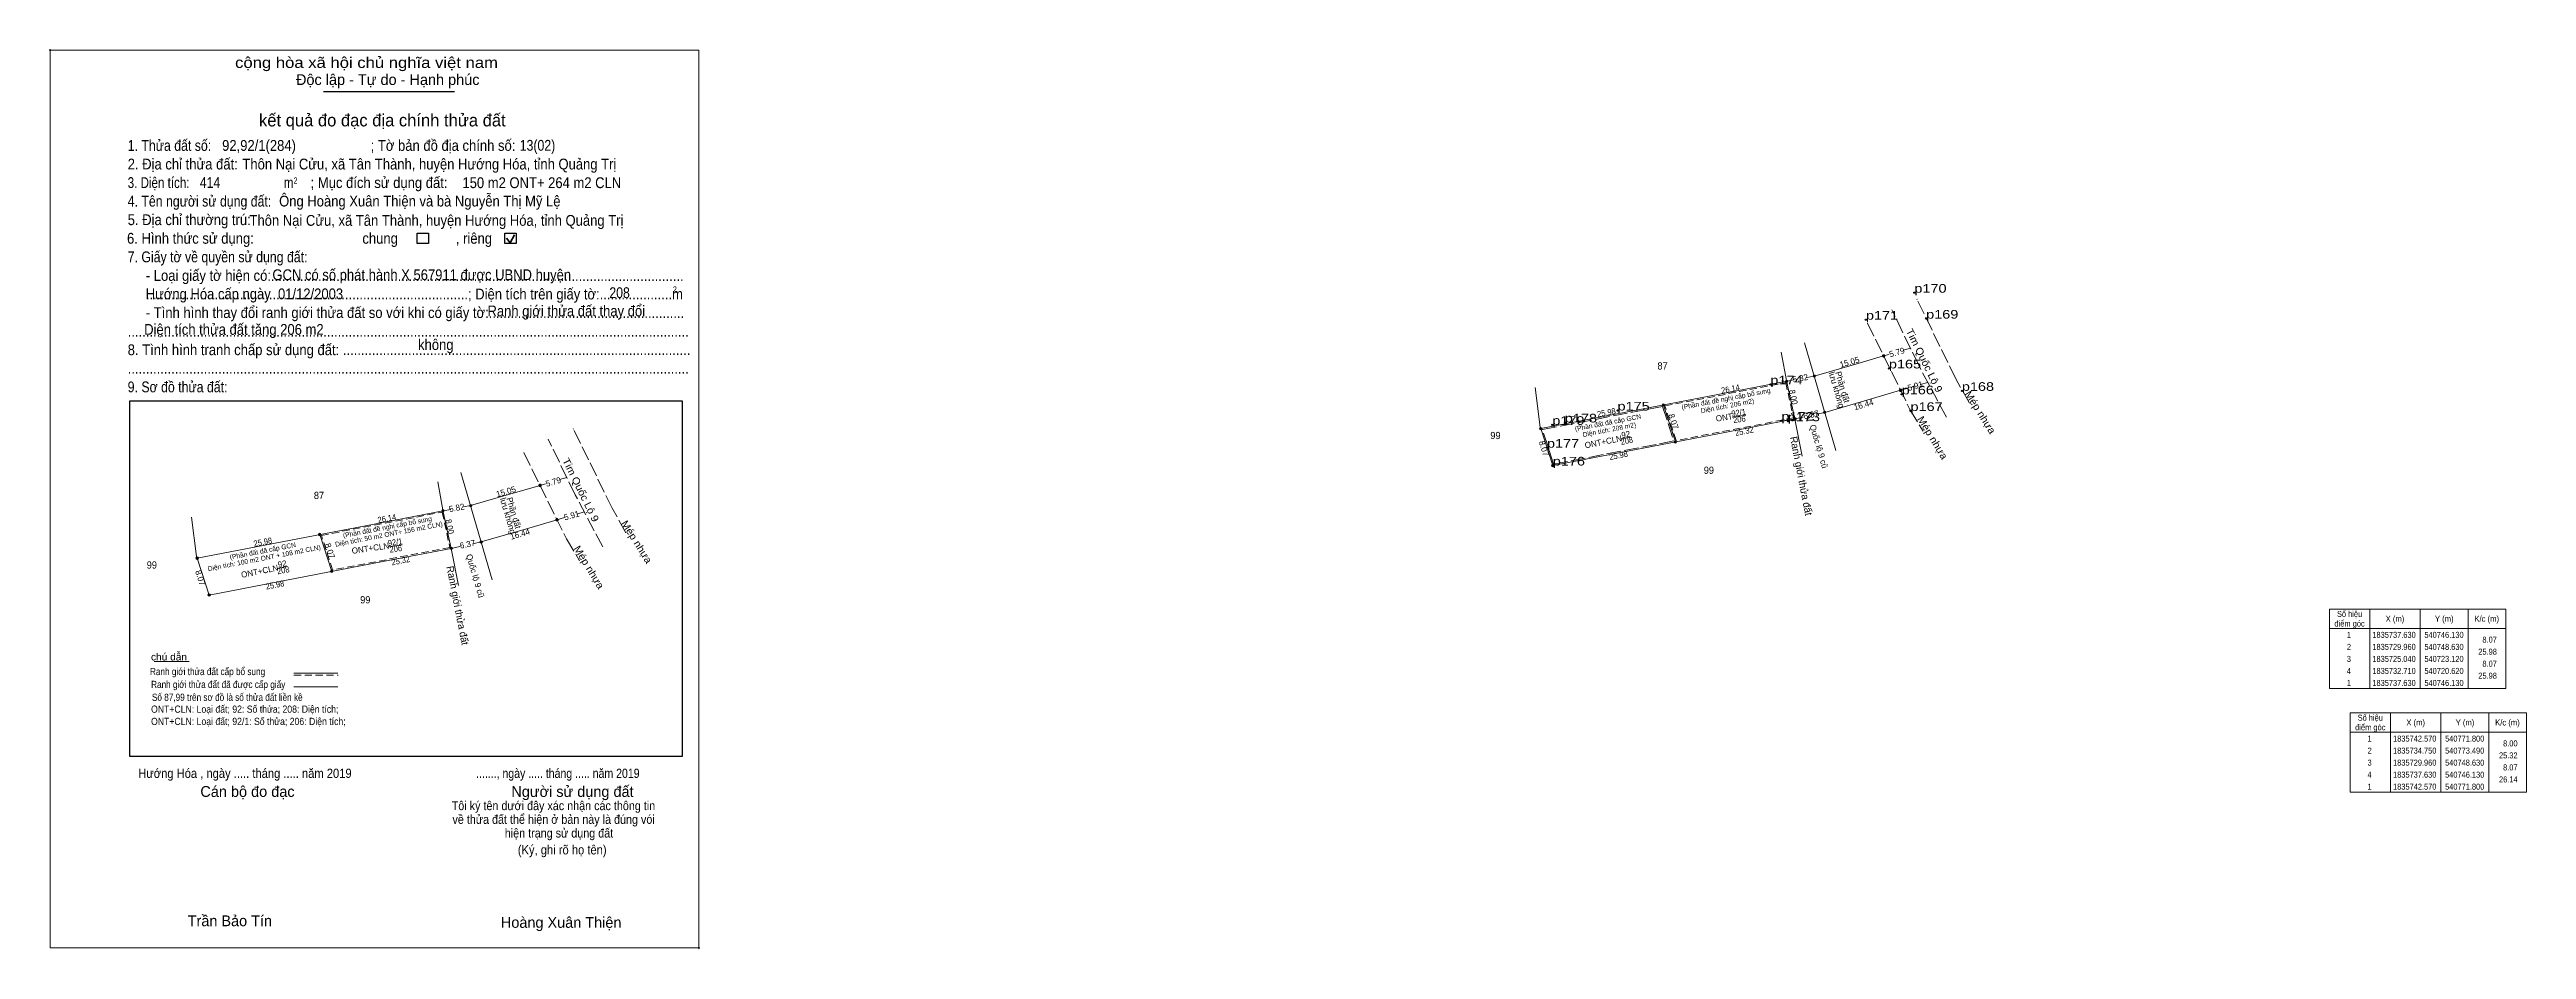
# Model space of a CAD drawing. Header units: metres. Extents: x 540410 to 540926, y 1835624 to 1835812.
import ezdxf
from ezdxf.enums import TextEntityAlignment as Align

# ---------------------------------------------------------------- set-up
doc = ezdxf.new("R2010")
doc.units = ezdxf.units.M
doc.header["$LTSCALE"] = 0.5
doc.header["$PDMODE"] = 32
doc.header["$PDSIZE"] = 0.25
doc.linetypes.add('LONG_DASHED', pattern=[7.5, 6, -1.5])
doc.linetypes.add('MEDIUM_DASHED', pattern=[4.5, 3, -1.5])
for name, color, linetype, lineweight in [('1', 7, 'MEDIUM_DASHED', 13), ('10', 7, 'Continuous', 13), ('13', 7, 'Continuous', 13), ('17', 7, 'Continuous', 13), ('2', 7, 'Continuous', 13), ('22', 7, 'Continuous', 13), ('6', 7, 'Continuous', 13), ('63', 7, 'Continuous', 13)]:
    doc.layers.add(name, color=color, linetype=linetype, lineweight=lineweight)
doc.layers.add('12', color=7, linetype='Continuous')
doc.layers.add('7', color=7, linetype='Continuous')

msp = doc.modelspace()

# ---------------------------------------------------------------- hatches: boundary and pattern name
at = {"layer": '10'}
for points in [[(540792.22, 1835747.85, 1), (540791.72, 1835747.85, 1)], [(540772.05, 1835742.57, 1), (540771.55, 1835742.57, 1)], [(540777.77, 1835743.64, 1), (540777.27, 1835743.64, 1)], [(540746.38, 1835737.63, 1), (540745.88, 1835737.63, 1)], [(540795.75, 1835740.69, 1), (540795.25, 1835740.69, 1)], [(540720.87, 1835732.71, 1), (540720.37, 1835732.71, 1)], [(540773.74, 1835734.75, 1), (540773.24, 1835734.75, 1)], [(540779.97, 1835736.09, 1), (540779.47, 1835736.09, 1)], [(540748.88, 1835729.96, 1), (540748.38, 1835729.96, 1)], [(540723.37, 1835725.04, 1), (540722.87, 1835725.04, 1)], [(540498.17, 1835716.7, 1), (540497.67, 1835716.7, 1)], [(540512.62, 1835720.91, 1), (540512.12, 1835720.91, 1)], [(540492.45, 1835715.63, 1), (540491.95, 1835715.63, 1)], [(540516.15, 1835713.75, 1), (540515.65, 1835713.75, 1)], [(540441.27, 1835705.77, 1), (540440.77, 1835705.77, 1)], [(540466.78, 1835710.69, 1), (540466.28, 1835710.69, 1)], [(540494.14, 1835707.81, 1), (540493.64, 1835707.81, 1)], [(540500.37, 1835709.15, 1), (540499.87, 1835709.15, 1)], [(540469.28, 1835703.02, 1), (540468.78, 1835703.02, 1)], [(540443.77, 1835698.1, 1), (540443.27, 1835698.1, 1)]]:
    msp.add_hatch(color=256, dxfattribs=at).paths.add_polyline_path(points)

# ---------------------------------------------------------------- linework, layer by layer
at = {"layer": '1'}
for points in [[(540771.61, 1835742.28), (540773.19, 1835734.95), (540748.8, 1835730.25), (540746.46, 1835737.44)], [(540492.01, 1835715.34), (540493.59, 1835708.01), (540469.2, 1835703.31), (540466.86, 1835710.5)]]:
    msp.add_lwpolyline(points, close=True, dxfattribs=at)
at = {"layer": '10'}
for p, q in [((540775.5, 1835750.55), (540782.03, 1835728.17)), ((540793.07, 1835748.17), (540791.97, 1835747.85)), ((540797.53, 1835749.47), (540796.05, 1835749.04)), ((540773.37, 1835742.86), (540771.8, 1835742.57)), ((540777.52, 1835743.64), (540776.02, 1835743.36)), ((540801.16, 1835742.34), (540799.59, 1835741.88)), ((540720.51, 1835733.04), (540719.47, 1835741.27)), ((540748.63, 1835729.96), (540746.13, 1835737.63)), ((540797.05, 1835741.14), (540795.49, 1835740.69)), ((540720.51, 1835733.04), (540720.62, 1835732.71)), ((540723.12, 1835725.04), (540720.62, 1835732.71)), ((540723.12, 1835725.04), (540759.26, 1835732.01)), ((540759.26, 1835732.01), (540773.49, 1835734.75)), ((540775.25, 1835735.13), (540773.49, 1835734.75)), ((540779.72, 1835736.09), (540778.01, 1835735.72)), ((540495.9, 1835723.61), (540502.43, 1835701.23)), ((540517.93, 1835722.53), (540516.45, 1835722.1)), ((540497.92, 1835716.7), (540496.42, 1835716.42)), ((540513.47, 1835721.23), (540512.37, 1835720.91)), ((540440.91, 1835706.1), (540439.87, 1835714.33)), ((540493.77, 1835715.92), (540492.2, 1835715.63)), ((540517.45, 1835714.2), (540515.89, 1835713.75)), ((540521.56, 1835715.4), (540519.99, 1835714.94)), ((540440.91, 1835706.1), (540441.02, 1835705.77)), ((540469.03, 1835703.02), (540466.53, 1835710.69)), ((540479.66, 1835705.07), (540493.89, 1835707.81)), ((540495.65, 1835708.19), (540493.89, 1835707.81)), ((540500.12, 1835709.15), (540498.41, 1835708.78)), ((540443.52, 1835698.1), (540441.02, 1835705.77)), ((540443.52, 1835698.1), (540479.66, 1835705.07))]:
    msp.add_line(p, q, dxfattribs=at)
at = {"layer": '10', "linetype": 'LONG_DASHED'}
for points in [[(540805.02, 1835735.09), (540799.26, 1835745.9), (540793.68, 1835757.44)], [(540525.42, 1835708.15), (540519.66, 1835718.96), (540514.08, 1835730.5)]]:
    msp.add_lwpolyline(points, dxfattribs=at)
at = {"layer": '10'}
for points in [[(540791.97, 1835747.85), (540786.4, 1835746.23), (540777.52, 1835743.64)], [(540771.8, 1835742.57), (540759.26, 1835740.15), (540720.62, 1835732.71)], [(540795.5, 1835740.69), (540789.63, 1835738.98), (540779.72, 1835736.09)], [(540512.37, 1835720.91), (540506.8, 1835719.29), (540497.92, 1835716.7)], [(540492.2, 1835715.63), (540479.66, 1835713.21), (540441.02, 1835705.77)], [(540515.9, 1835713.75), (540510.03, 1835712.04), (540500.12, 1835709.15)]]:
    msp.add_lwpolyline(points, dxfattribs=at)
at = {"layer": '10', "linetype": 'LONG_DASHED'}
for centre in [(540791.97, 1835747.85), (540795.5, 1835740.69), (540512.37, 1835720.91), (540515.9, 1835713.75)]:
    msp.add_circle(centre, 0.25, dxfattribs=at)
at = {"layer": '10'}
for centre in [(540771.8, 1835742.57), (540777.52, 1835743.64), (540746.13, 1835737.63), (540720.62, 1835732.71), (540773.49, 1835734.75), (540779.72, 1835736.09), (540748.63, 1835729.96), (540723.12, 1835725.04), (540497.92, 1835716.7), (540492.2, 1835715.63), (540441.02, 1835705.77), (540466.53, 1835710.69), (540493.89, 1835707.81), (540500.12, 1835709.15), (540469.03, 1835703.02), (540443.52, 1835698.1)]:
    msp.add_circle(centre, 0.25, dxfattribs=at)
at = {"layer": '13'}
for p, q in [((540760.43, 1835735.08), (540763.31, 1835735.5)), ((540737.26, 1835730.56), (540739.35, 1835730.97)), ((540480.83, 1835708.14), (540483.71, 1835708.56)), ((540457.66, 1835703.62), (540459.75, 1835704.03))]:
    msp.add_line(p, q, dxfattribs=at)
at = {"layer": '17'}
msp.add_line((540432.1, 1835684.29), (540439.34, 1835684.29), dxfattribs=at)
at = {"layer": '2', "lineweight": 25}
for p, q in [((540467.28, 1835802.88), (540494.58, 1835802.88)), ((540426.97, 1835738.49), (540541.91, 1835738.49)), ((540541.91, 1835738.49), (540541.91, 1835664.51))]:
    msp.add_line(p, q, dxfattribs=at)
at = {"layer": '2', "lineweight": 35}
for p, q in [((540506.13, 1835771.36), (540507.06, 1835773.04)), ((540505.36, 1835772.36), (540506.13, 1835771.36))]:
    msp.add_line(p, q, dxfattribs=at)
at = {"layer": '2'}
for p, q in [((540884.73, 1835691.16), (540921.43, 1835691.16)), ((540893.13, 1835695.16), (540893.13, 1835678.66)), ((540903.63, 1835695.16), (540903.63, 1835678.66)), ((540913.63, 1835695.16), (540913.63, 1835678.66))]:
    msp.add_line(p, q, dxfattribs=at)
for points in [[(540410.42, 1835811.45), (540545.43, 1835811.45), (540545.43, 1835624.71), (540410.42, 1835624.71)], [(540884.73, 1835695.16), (540921.43, 1835695.16), (540921.43, 1835678.66), (540884.73, 1835678.66)]]:
    msp.add_lwpolyline(points, close=True, dxfattribs=at)
at = {"layer": '2', "lineweight": 25}
for points in [[(540486.82, 1835773.36), (540489.14, 1835773.36), (540489.14, 1835771.2), (540486.82, 1835771.2)], [(540505.06, 1835773.36), (540507.38, 1835773.36), (540507.38, 1835771.2), (540505.06, 1835771.2)]]:
    msp.add_lwpolyline(points, close=True, dxfattribs=at)
msp.add_lwpolyline([(540541.91, 1835664.51), (540426.97, 1835664.51), (540426.97, 1835738.49)], dxfattribs=at)
at = {"layer": '2', "linetype": 'LONG_DASHED'}
msp.add_lwpolyline([(540745.96, 1835737.34), (540748.3, 1835730.15), (540723.29, 1835725.33), (540720.95, 1835732.52)], close=True, dxfattribs=at)
at = {"layer": '2'}
for p in [(540410.42, 1835811.45), (540545.42, 1835624.71)]:
    msp.add_point(p, dxfattribs=at)
at = {"layer": '22', "linetype": 'LONG_DASHED'}
for points in [[(540809.83, 1835738.01), (540806.97, 1835743.08), (540798.88, 1835759.68), (540798.93, 1835759.55)], [(540788.62, 1835754.66), (540797.45, 1835736.72), (540800.21, 1835732.17)], [(540530.23, 1835711.07), (540527.37, 1835716.14), (540519.28, 1835732.74), (540519.33, 1835732.61)], [(540509.02, 1835727.72), (540517.85, 1835709.78), (540520.61, 1835705.23)]]:
    msp.add_lwpolyline(points, dxfattribs=at)
at = {"layer": '22'}
for points in [[(540770.67, 1835748.61), (540771.84, 1835742.38), (540773.49, 1835734.75)], [(540773.49, 1835734.75), (540773.5, 1835734.69), (540775.01, 1835726.99)], [(540491.07, 1835721.67), (540492.24, 1835715.44), (540493.89, 1835707.81)], [(540493.89, 1835707.81), (540493.9, 1835707.75), (540495.41, 1835700.05)]]:
    msp.add_lwpolyline(points, dxfattribs=at)
at = {"layer": '6'}
for p, q in [((540461.12, 1835681.83), (540470.26, 1835681.83)), ((540461.11, 1835679.02), (540470.31, 1835679.02))]:
    msp.add_line(p, q, dxfattribs=at)
at = {"layer": '6', "linetype": 'MEDIUM_DASHED'}
msp.add_line((540461.15, 1835681.45), (540470.35, 1835681.45), dxfattribs=at)
at = {"layer": '63'}
for p, q in [((540897.44, 1835673.58), (540897.44, 1835657.08)), ((540907.94, 1835673.58), (540907.94, 1835657.08)), ((540917.94, 1835673.58), (540917.94, 1835657.08)), ((540889.04, 1835669.58), (540925.74, 1835669.58))]:
    msp.add_line(p, q, dxfattribs=at)
msp.add_lwpolyline([(540889.04, 1835673.58), (540925.74, 1835673.58), (540925.74, 1835657.08), (540889.04, 1835657.08)], close=True, dxfattribs=at)
at = {"layer": '7'}
for p in [(540798.37, 1835760.99), (540788.28, 1835755.38), (540800.82, 1835755.6), (540768.4, 1835741.91), (540793.06, 1835745.24), (540795.73, 1835739.85), (540808.25, 1835740.57), (540723.02, 1835733.5), (540725.62, 1835734), (540736.59, 1835736.48), (540770.7, 1835734.37), (540772.02, 1835734.26), (540797.56, 1835736.39), (540721.91, 1835728.75), (540723.12, 1835725.04)]:
    msp.add_point(p, dxfattribs=at)

# ---------------------------------------------------------------- texts
at = {"layer": '10'}
for s, height, rotation, width, p in [('Tim Quốc Lộ 9', 1.5, 296.217, 1.1, (540799.7646, 1835746.5713)), ('lưu không', 1.25, 286.259, 1.05, (540781.6001, 1835740.595)), ('Mép nhựa', 1.5, 302.076, 1.1, (540811.4429, 1835735.7033)), ('Mép nhựa', 1.5, 301.241, 1.1, (540801.5096, 1835730.429)), ('Tim Quốc Lộ 9', 1.5, 296.217, 1.1, (540520.167, 1835719.6263)), ('lưu không', 1.25, 286.259, 1.05, (540505.0987, 1835714.4)), ('Mép nhựa', 1.5, 302.076, 1.1, (540531.8429, 1835708.7633)), ('Mép nhựa', 1.5, 301.241, 1.1, (540521.9096, 1835703.489))]:
    msp.add_text(s, height=height, rotation=rotation, dxfattribs=dict(at, width=width)).set_placement(p, align=Align.CENTER)
for s, height, rotation, p in [('15.05', 1.25, 16.243, (540785.0502, 1835745.949)), ('5.79', 1.25, 16.244, (540794.9002, 1835747.9837)), ('5.82', 1.25, 10.595, (540774.7401, 1835742.5749)), ('Phần đất ', 1.25, 286.259, (540782.876, 1835740.975)), ('5.91', 1.25, 16.225, (540798.7154, 1835740.9859)), ('16.44', 1.25, 16.252, (540787.9751, 1835737.1107)), ('6.37', 1.25, 12.139, (540776.9986, 1835734.9946)), ('Quốc lộ 9 cũ', 1.25, 286.259, (540777.8866, 1835728.85)), ('Ranh giới thửa đất', 1.5, 281.095, (540774.0707, 1835722.7293)), ('5.79', 1.25, 16.244, (540515.3002, 1835721.0437)), ('5.82', 1.25, 10.595, (540495.1451, 1835715.6359)), ('15.05', 1.25, 16.243, (540505.4502, 1835719.009)), ('Phần đất ', 1.25, 286.259, (540506.376, 1835714.775)), ('16.44', 1.25, 16.252, (540508.3751, 1835710.1707)), ('5.91', 1.25, 16.225, (540519.1154, 1835714.0459)), ('6.37', 1.25, 12.139, (540497.3986, 1835708.0546)), ('Quốc lộ 9 cũ', 1.25, 286.259, (540498.2866, 1835701.91)), ('Ranh giới thửa đất', 1.5, 281.095, (540494.4707, 1835695.7893))]:
    msp.add_text(s, height=height, rotation=rotation, dxfattribs=at).set_placement(p, align=Align.CENTER)
at = {"layer": '10', "width": 0.95}
for s, p in [('87', (540745.96, 1835745.01)), ('99', (540711.185, 1835730.54)), ('99', (540755.605, 1835723.3)), ('87', (540466.36, 1835718.07)), ('99', (540431.585, 1835703.6)), ('99', (540476.005, 1835696.36))]:
    msp.add_text(s, height=1.5, dxfattribs=at).set_placement(p, align=Align.CENTER)
at = {"layer": '12', "width": 1.25}
for s, p in [('p170', (540798.37, 1835760.99)), ('p169', (540800.82, 1835755.6)), ('p171', (540788.28, 1835755.38)), ('p165', (540793.06, 1835745.24)), ('p174', (540768.4, 1835741.91)), ('p168', (540808.25, 1835740.57)), ('p175', (540736.59, 1835736.48)), ('p166', (540795.73, 1835739.85)), ('p167', (540797.56, 1835736.39)), ('p179', (540723.02, 1835733.5)), ('p178', (540725.62, 1835734)), ('p172', (540770.7, 1835734.37)), ('p173', (540772.02, 1835734.26)), ('p177', (540721.91, 1835728.75)), ('p176', (540723.12, 1835725.04))]:
    msp.add_text(s, height=1.8, dxfattribs=at).set_placement(p)
at = {"layer": '13', "width": 0.9}
for s, rotation, p in [('92/1', 8.187, (540761.896, 1835735.4166)), ('206', 8.187, (540762.031, 1835734.0329)), ('208', 11.249, (540738.6431, 1835729.5732)), ('92/1', 8.187, (540482.296, 1835708.4766)), ('206', 8.187, (540482.431, 1835707.0929)), ('208', 11.249, (540459.0431, 1835702.6332))]:
    msp.add_text(s, height=1.25, rotation=rotation, dxfattribs=at).set_placement(p, align=Align.CENTER)
at = {"layer": '13'}
for s, rotation, p in [('92', 11.249, (540738.4281, 1835730.8986)), ('ONT', 8.187, (540758.881, 1835734.429)), ('ONT+CLN', 11.249, (540733.7481, 1835729.3675)), ('ONT+CLN', 8.187, (540477.161, 1835707.2211)), ('ONT+CLN', 11.249, (540454.1481, 1835702.4275)), ('92', 11.249, (540458.8281, 1835703.9586))]:
    msp.add_text(s, height=1.25, rotation=rotation, dxfattribs=at).set_placement(p, align=Align.CENTER)
at = {"layer": '2'}
for s, height, width, p in [('cộng hòa xã hội chủ nghĩa việt nam', 2.253, 1.15, (540448.91, 1835807.75)), ('2. Địa chỉ thửa đất:', 2.253, 0.9, (540426.56, 1835786.63)), ('1. Thửa đất số:', 2.253, 0.85, (540426.56, 1835790.5)), ('92,92/1(284)', 2.25, 0.9, (540446.21, 1835790.5)), ('Thôn Nại Cửu, xã Tân Thành, huyện Hướng Hóa, tỉnh Quảng Trị', 2.25, 0.9, (540450.44, 1835786.63)), ('; Tờ bản đồ địa chính số:', 2.253, 0.9, (540477.12, 1835790.5)), ('13(02)', 2.25, 0.85, (540508.14, 1835790.53)), ('3. Diện tích:', 2.253, 0.8, (540426.56, 1835782.77)), ('414', 2.25, 0.85, (540441.56, 1835782.79)), ('m', 2.253, 0.8, (540459.04, 1835782.77)), ('2', 1.288, 0.8, (540461.06, 1835783.67)), ('; Mục đích sử dụng đất:', 2.253, 0.9, (540464.62, 1835782.77)), ('150 m2 ONT+ 264 m2 CLN', 2.25, 0.9, (540496.22, 1835782.75)), ('4. Tên người sử dụng đất:', 2.253, 0.85, (540426.56, 1835778.91)), ('Ông Hoàng Xuân Thiện và bà Nguyễn Thị Mỹ Lệ', 2.25, 0.9, (540458.07, 1835778.93)), ('6. Hình thức sử dụng:', 2.253, 0.9, (540426.42, 1835771.18)), ('5. Địa chỉ thường trú:', 2.253, 0.9, (540426.56, 1835775.05)), ('Thôn Nại Cửu, xã Tân Thành, huyện Hướng Hóa, tỉnh Quảng Trị', 2.25, 0.9, (540451.91, 1835774.91)), ('chung                , riêng', 2.253, 0.9, (540475.4, 1835771.18)), ('7. Giấy tờ về quyền sử dụng đất:', 2.253, 0.85, (540426.56, 1835767.32)), ('     - Loại giấy tờ hiện có:..................................................................................................................', 2.253, 0.9, (540426.56, 1835763.45)), ('GCN có số phát hành X 567911 được UBND huyện ', 2.25, 0.9, (540456.68, 1835763.6)), ('     - Tình hình thay đổi ranh giới thửa đất so với khi có giấy tờ:......................................................', 2.253, 0.9, (540426.56, 1835755.73)), (' Hướng Hóa cấp ngày  01/12/2003', 2.25, 0.9, (540429.56, 1835759.62)), ('     .........................................................................................; Diện tích trên giấy tờ:....................m', 2.253, 0.9, (540426.56, 1835759.59)), ('Ranh giới thửa đất thay đổi', 2.25, 0.9, (540501.43, 1835756.07)), ('208', 2.25, 0.85, (540526.79, 1835759.87)), ('2', 1.288, 0.8, (540540.01, 1835761.01)), ('...........................................................................................................................................................', 2.253, 0.9, (540426.56, 1835751.87)), ('Diện tích thửa đất tăng 206 m2 ', 2.25, 0.9, (540429.99, 1835752.23)), ('8. Tình hình tranh chấp sử dụng đất: ................................................................................................', 2.253, 0.9, (540426.56, 1835748)), ('không', 2.254, 0.9, (540486.98, 1835749.07)), ('9. Sơ đồ thửa đất:', 2.253, 0.85, (540426.56, 1835740.27)), ('...........................................................................................................................................................', 2.253, 0.9, (540426.56, 1835744.14)), ('Hướng Hóa , ngày ..... tháng ..... năm 2019', 1.93, 0.9, (540428.76, 1835660.05)), ('......., ngày ..... tháng ..... năm 2019', 1.93, 0.85, (540499.06, 1835660.05)), ('(Ký, ghi rõ họ tên)', 1.932, 0.9, (540507.74, 1835644.14))]:
    msp.add_text(s, height=height, dxfattribs=dict(at, width=width)).set_placement(p)
for s, height, p in [('Độc lập - Tự do - Hạnh phúc', 2.253, (540461.58, 1835804.2)), ('Cán bộ đo đạc', 2.254, (540441.68, 1835656.1)), ('Người sử dụng đất', 2.253, (540506.4, 1835656.1)), ('Trần Bảo Tín', 2.25, (540439.04, 1835629.2)), ('Hoàng Xuân Thiện', 2.25, (540504.22, 1835628.87))]:
    msp.add_text(s, height=height, dxfattribs=at).set_placement(p)
for s, height, p in [('kết quả đo đạc địa chính thửa đất', 2.576, (540479.555, 1835795.59)), ('.', 0.644, (540545.4086, 1835624.37))]:
    msp.add_text(s, height=height, dxfattribs=at).set_placement(p, align=Align.CENTER)
at = {"layer": '2', "width": 0.9}
for p in [(540734.3966, 1835735.4519), (540736.9166, 1835726.5319), (540454.7966, 1835708.5119), (540457.3166, 1835699.5919)]:
    msp.add_text('25.98', height=1.25, rotation=10.916, dxfattribs=at).set_placement(p, align=Align.CENTER)
at = {"layer": '2'}
for s, height, rotation, p in [('(Phần đất đề nghị cấp bổ sung', 1, 10.908, (540759.2654, 1835738.4402)), ('Diện tích: 206 m2)', 1, 10.908, (540759.5554, 1835736.9641)), ('(Phần đất đã cấp GCN', 1, 10.908, (540734.6954, 1835733.4885)), ('Diện tích: 208 m2)', 1, 10.908, (540734.9854, 1835732.0141)), ('8.07', 1.25, 288.053, (540720.681, 1835728.4137)), ('Diện tích: 50 m2 ONT+ 156 m2 CLN)', 1, 10.908, (540480.9954, 1835710.2881)), ('(Phần đất đề nghị cấp bổ sung', 1, 10.908, (540480.7054, 1835711.7602)), ('Diện tích: 100 m2 ONT + 108 m2 CLN)', 1, 10.908, (540455.0654, 1835705.3102)), ('(Phần đất đã cấp GCN', 1, 10.908, (540454.7754, 1835706.7785)), ('8.07', 1.25, 288.053, (540441.081, 1835701.4737))]:
    msp.add_text(s, height=height, rotation=rotation, dxfattribs=at).set_placement(p, align=Align.CENTER)
for s, height, width, p in [('điểm góc', 1.25, 0.9, (540888.93, 1835691.54)), ('Số hiệu', 1.25, 0.85, (540888.93, 1835693.54)), (' 1', 1.25, 0.75, (540888.58, 1835689.19)), ('1835737.630', 1.25, 0.85, (540898.18, 1835689.19)), ('X (m)', 1.25, 0.95, (540898.38, 1835692.54)), ('540746.130', 1.25, 0.85, (540908.58, 1835689.19)), ('Y (m)', 1.25, 0.95, (540908.635, 1835692.54)), ('K/c (m)', 1.25, 0.95, (540917.475, 1835692.54)), (' 3', 1.25, 0.8, (540888.575, 1835684.19)), (' 2', 1.25, 0.85, (540888.585, 1835686.69)), ('1835729.960', 1.25, 0.85, (540898.18, 1835686.69)), ('1835725.040', 1.25, 0.85, (540898.18, 1835684.19)), ('540748.630', 1.25, 0.85, (540908.58, 1835686.69)), ('540723.120', 1.25, 0.85, (540908.58, 1835684.19)), (' 4', 1.25, 0.85, (540888.58, 1835681.69)), (' 1', 1.25, 0.75, (540888.58, 1835679.19)), ('1835732.710', 1.25, 0.85, (540898.18, 1835681.69)), ('1835737.630', 1.25, 0.85, (540898.18, 1835679.19)), ('540720.620', 1.25, 0.85, (540908.58, 1835681.69)), ('540746.130', 1.25, 0.85, (540908.58, 1835679.19)), ('Tôi ký tên dưới đây xác nhận các thông tin', 1.862, 0.9, (540515.16, 1835653.35)), ('về thửa đất thể hiện ở bản này là đúng vói', 1.862, 0.9, (540515.19, 1835650.5)), ('hiện trạng sử dụng đất', 1.862, 0.9, (540516.31, 1835647.65))]:
    msp.add_text(s, height=height, dxfattribs=dict(at, width=width)).set_placement(p, align=Align.CENTER)
at = {"layer": '2', "width": 0.85}
for s, p in [('25.98', (540919.58, 1835685.69)), ('8.07', (540919.58, 1835688.19)), ('25.98', (540919.58, 1835680.69)), ('8.07', (540919.58, 1835683.19))]:
    msp.add_text(s, height=1.25, dxfattribs=at).set_placement(p, align=Align.RIGHT)
at = {"layer": '6'}
for s, width, p in [('chú dẫn', 1.05, (540431.41, 1835684.49)), ('Ranh giới thửa đất cấp bổ sung', 0.85, (540431.2, 1835681.44)), ('Ranh giới thửa đất đã được cấp giấy', 0.85, (540431.43, 1835678.75)), ('ONT+CLN: Loại đất; 92: Số thửa; 208: Diện tích;', 0.9, (540431.42, 1835673.61)), ('Số 87,99 trên sơ đồ là số thửa đất liền kề', 0.85, (540431.6, 1835676.08)), ('ONT+CLN: Loại đất; 92/1: Số thửa; 206: Diện tích;', 0.9, (540431.42, 1835671.06))]:
    msp.add_text(s, height=1.5, dxfattribs=dict(at, width=width)).set_placement(p)
at = {"layer": '63'}
for s, height, width, p in [(' 1', 1, 0.9, (540771.33, 1835742.75)), ('25.32', 1.25, 0.85, (540923.89, 1835664.11)), ('8.00', 1.25, 0.85, (540923.89, 1835666.61)), ('26.14', 1.25, 0.85, (540923.89, 1835659.11)), ('8.07', 1.25, 0.85, (540923.89, 1835661.61))]:
    msp.add_text(s, height=height, dxfattribs=dict(at, width=width)).set_placement(p, align=Align.RIGHT)
for s, rotation, width, p in [('26.14', 10.893, 0.9, (540760.2119, 1835740.356)), ('8.00', 282.195, 0.95, (540772.5859, 1835739.142)), ('25.32', 10.906, 0.9, (540763.0868, 1835731.5655)), ('26.14', 10.893, 0.9, (540480.6119, 1835713.416)), ('8.00', 282.195, 0.95, (540492.9848, 1835712.207)), ('25.32', 10.906, 0.9, (540483.4868, 1835704.6255))]:
    msp.add_text(s, height=1.25, rotation=rotation, dxfattribs=dict(at, width=width)).set_placement(p, align=Align.CENTER)
for p in [(540747.641, 1835734.0337), (540468.041, 1835707.0937)]:
    msp.add_text('8.07', height=1.25, rotation=288.053, dxfattribs=at).set_placement(p, align=Align.CENTER)
for s, width, p in [('điểm góc', 0.9, (540893.24, 1835669.96)), ('Số hiệu', 0.85, (540893.24, 1835671.96)), ('X (m)', 0.95, (540902.69, 1835670.96)), ('Y (m)', 0.95, (540912.945, 1835670.96)), ('K/c (m)', 0.95, (540921.785, 1835670.96)), (' 2', 0.85, (540892.895, 1835665.11)), (' 1', 0.75, (540892.89, 1835667.61)), ('1835742.570', 0.85, (540902.49, 1835667.61)), ('1835734.750', 0.85, (540902.49, 1835665.11)), ('540771.800', 0.85, (540912.89, 1835667.61)), ('540773.490', 0.85, (540912.89, 1835665.11)), (' 4', 0.85, (540892.89, 1835660.11)), (' 3', 0.8, (540892.885, 1835662.61)), ('1835729.960', 0.85, (540902.49, 1835662.61)), ('1835737.630', 0.85, (540902.49, 1835660.11)), ('540748.630', 0.85, (540912.89, 1835662.61)), ('540746.130', 0.85, (540912.89, 1835660.11)), (' 1', 0.75, (540892.89, 1835657.61)), ('1835742.570', 0.85, (540902.49, 1835657.61)), ('540771.800', 0.85, (540912.89, 1835657.61))]:
    msp.add_text(s, height=1.25, dxfattribs=dict(at, width=width)).set_placement(p, align=Align.CENTER)

doc.saveas('drawing.dxf')
